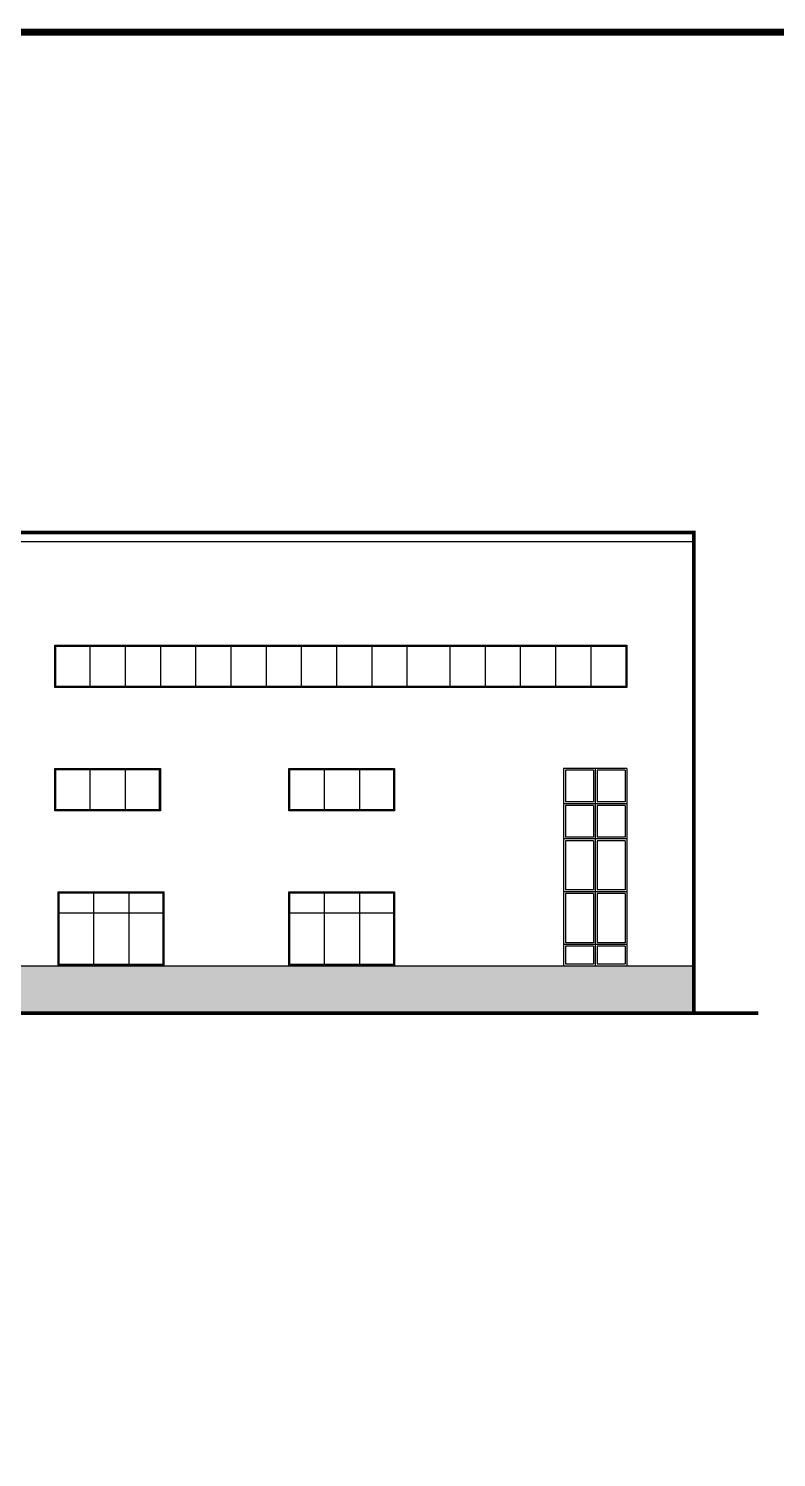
# Model space of a CAD drawing. Extents: x 1680110 to 2520911, y 137232 to 777463.
# Drawn here: x 2467544 to 2488781, y 262757 to 303332 of the extents above; entities that cross this region are included whole.
import ezdxf

# ---------------------------------------------------------------- set-up
doc = ezdxf.new("R2010")
doc.units = 0
doc.header["$LTSCALE"] = 1000
doc.header["$MEASUREMENT"] = 0
for name, color, linetype in [('PUB_TITLE', 4, 'Continuous'), ('填充', 8, 'Continuous'), ('外框线', 7, 'Continuous'), ('建筑-门窗', 141, 'Continuous'), ('窗', 2, 'Continuous'), ('线', 150, 'Continuous'), ('线线', 150, 'Continuous')]:
    doc.layers.add(name, color=color, linetype=linetype)

# ---------------------------------------------------------------- blocks, each defined once
blk = doc.blocks.new('faswq123')
at = {"layer": '窗', "color": 142}
for p, q in [((1138775, 441717), (1138775, 439677)), ((1139775, 441717), (1139775, 439677)), ((1137805, 441147), (1140745, 441147))]:
    blk.add_line(p, q, dxfattribs=at)
for points in [[(1137775, 441747), (1140775, 441747), (1140775, 439647), (1137775, 439647)], [(1137805, 441717), (1140745, 441717), (1140745, 439677), (1137805, 439677)]]:
    blk.add_lwpolyline(points, close=True, dxfattribs=at)
blk = doc.blocks.new('dsaf1')
for p, q in [((622475, 272290), (622475, 267790)), ((624275, 272290), (624275, 267790))]:
    blk.add_line(p, q)
at = {"layer": '建筑-门窗', "ltscale": 0.03}
for p, q in [((624275, 273390), (622475, 273390)), ((622475, 273390), (622475, 267790)), ((622525, 273340), (622525, 272440)), ((623325, 273340), (622525, 273340)), ((623325, 273340), (623325, 272440)), ((623375, 273390), (623375, 267790)), ((624225, 273340), (623425, 273340)), ((623425, 273340), (623425, 272440)), ((624225, 273340), (624225, 272440)), ((624275, 273390), (624275, 267790)), ((624275, 272390), (622475, 272390)), ((623325, 272440), (622525, 272440)), ((623325, 272340), (622525, 272340)), ((622525, 272340), (622525, 271440)), ((623325, 272340), (623325, 271440)), ((623375, 272290), (623375, 267790)), ((624225, 272440), (623425, 272440)), ((624225, 272340), (623425, 272340)), ((623425, 272340), (623425, 271440)), ((624225, 272340), (624225, 271440)), ((624275, 271390), (622475, 271390)), ((624275, 271390), (622475, 271390)), ((624275, 271390), (622475, 271390)), ((624275, 271390), (622475, 271390)), ((624275, 271390), (622475, 271390)), ((623325, 271440), (622525, 271440)), ((623325, 271340), (622525, 271340)), ((622525, 271340), (622525, 269940)), ((623325, 271340), (623325, 269940)), ((624225, 271440), (623425, 271440)), ((624225, 271340), (623425, 271340)), ((623425, 271340), (623425, 269940)), ((624225, 271340), (624225, 269940)), ((624275, 269890), (622475, 269890)), ((624275, 269890), (622475, 269890)), ((624275, 269890), (622475, 269890)), ((624275, 269890), (622475, 269890)), ((623325, 269940), (622525, 269940)), ((622525, 269840), (622525, 268440)), ((623325, 269840), (622525, 269840)), ((623325, 269840), (623325, 268440)), ((624225, 269940), (623425, 269940)), ((624225, 269840), (623425, 269840)), ((623425, 269840), (623425, 268440)), ((624225, 269840), (624225, 268440)), ((624275, 268390), (622475, 268390)), ((624275, 268390), (622475, 268390)), ((623325, 268440), (622525, 268440)), ((623325, 268340), (622525, 268340)), ((622525, 268340), (622525, 267840)), ((623325, 268340), (623325, 267840)), ((624225, 268440), (623425, 268440)), ((624225, 268340), (623425, 268340)), ((623425, 268340), (623425, 267840)), ((624225, 268340), (624225, 267840)), ((622525, 267840), (623325, 267840)), ((623425, 267840), (624225, 267840)), ((622475, 267790), (624275, 267790))]:
    blk.add_line(p, q, dxfattribs=at)

msp = doc.modelspace()

# ---------------------------------------------------------------- hatches: boundary and pattern name
at = {"layer": '填充'}
h = msp.add_hatch(dxfattribs=at)
h.set_pattern_fill('粉刷', color=256, scale=100, style=0)
h.set_pattern_definition([(37.5, (1311839.58, -347574.97), (-12.59867, 385.364754), [0, -304, 0, -340, 0, -325]), (7.5, (1311839.6, -347574.97), (353.95534, 564.42921), [0, -164, 0, -274, 0, -105]), (327.5, (1311593.58, -347574.97), (622.82837, 1.13181), [0, -100, 0, -360, 0, -470]), (317.5, (1311593.6, -347574.97), (601.22532, 175.53511), [0, -50, 0, -236, 0, -270])])
h.paths.add_polyline_path([(2466437.1, 275371.2), (2466437.1, 276721.2), (2464737.1, 276721.2), (2464737.1, 276721.2), (2461737.1, 276721.2), (2458637.3, 276721.2), (2458637.3, 275521.2), (2459234.3, 275371.2)])
h.paths.add_polyline_path([(2468387.1, 276721.2), (2466437.1, 276721.2), (2466437.1, 275371.2), (2486437.1, 275371.2), (2486437.1, 276721.2), (2484537.1, 276721.2), (2484537.1, 276721.2), (2481537.1, 276721.2), (2477937.1, 276721.2), (2477937.1, 276721.2), (2474937.1, 276721.2), (2471387.1, 276721.2), (2471387.1, 276721.2)])

# ---------------------------------------------------------------- linework, layer by layer
at = {"layer": 'PUB_TITLE', "const_width": 200}
msp.add_lwpolyline([(2366418.2, 223232.4), (2508018.2, 223232.4), (2508018.2, 303232.4), (2366418.2, 303232.4)], close=True, dxfattribs=at)
at = {"layer": '外框线', "const_width": 100}
msp.add_lwpolyline([(2446437.1, 289021.2), (2486437.1, 289021.2), (2486437.1, 275371.2), (2446437.1, 275371.2)], close=True, dxfattribs=at)
msp.add_lwpolyline([(2486437.1, 275371.2), (2488265.8, 275371.2)], dxfattribs=at)
at = {"layer": '窗', "color": 4}
for p, q in [((2469287.1, 285791.2), (2469287.1, 284651.2)), ((2470287.1, 285791.2), (2470287.1, 284651.2)), ((2471287.1, 285791.2), (2471287.1, 284651.2)), ((2472287.1, 285791.2), (2472287.1, 284651.2)), ((2473287.1, 285791.2), (2473287.1, 284651.2)), ((2474287.1, 285791.2), (2474287.1, 284651.2)), ((2475287.1, 285791.2), (2475287.1, 284651.2)), ((2476287.1, 285791.2), (2476287.1, 284651.2)), ((2477287.1, 285791.2), (2477287.1, 284651.2)), ((2478287.1, 285791.2), (2478287.1, 284651.2)), ((2479507.1, 285791.2), (2479507.1, 284651.2)), ((2480507.1, 285791.2), (2480507.1, 284651.2)), ((2481507.1, 285791.2), (2481507.1, 284651.2)), ((2482507.1, 285791.2), (2482507.1, 284651.2)), ((2483507.1, 285791.2), (2483507.1, 284651.2)), ((2469287.1, 282291.2), (2469287.1, 281151.2)), ((2470287.1, 282291.2), (2470287.1, 281151.2)), ((2475937.1, 282291.2), (2475937.1, 281151.2)), ((2476937.1, 282291.2), (2476937.1, 281151.2))]:
    msp.add_line(p, q, dxfattribs=at)
for points in [[(2468287.1, 285821.2), (2484537.1, 285821.2), (2484537.1, 284621.2), (2468287.1, 284621.2)], [(2468317.1, 285791.2), (2484507.1, 285791.2), (2484507.1, 284651.2), (2468317.1, 284651.2)], [(2468287.1, 282321.2), (2471287.1, 282321.2), (2471287.1, 281121.2), (2468287.1, 281121.2)], [(2468317.1, 282291.2), (2471257.1, 282291.2), (2471257.1, 281151.2), (2468317.1, 281151.2)], [(2474937.1, 282321.2), (2477937.1, 282321.2), (2477937.1, 281121.2), (2474937.1, 281121.2)], [(2474967.1, 282291.2), (2477907.1, 282291.2), (2477907.1, 281151.2), (2474967.1, 281151.2)]]:
    msp.add_lwpolyline(points, close=True, dxfattribs=at)
at = {"layer": '线', "color": 0}
msp.add_line((2458637.3, 276721.2), (2486437.1, 276721.2), dxfattribs=at)
at = {"layer": '线线'}
msp.add_line((2446437.1, 288771.2), (2486437.1, 288771.2), dxfattribs=at)

# ---------------------------------------------------------------- block references
at = {"layer": '线'}
for name, p in [('dsaf1', (1860261.8, 8931.2)), ('faswq123', (1330612.5, -162925.6)), ('faswq123', (1337162.5, -162925.6))]:
    msp.add_blockref(name, p, dxfattribs=at)

doc.saveas('drawing.dxf')
